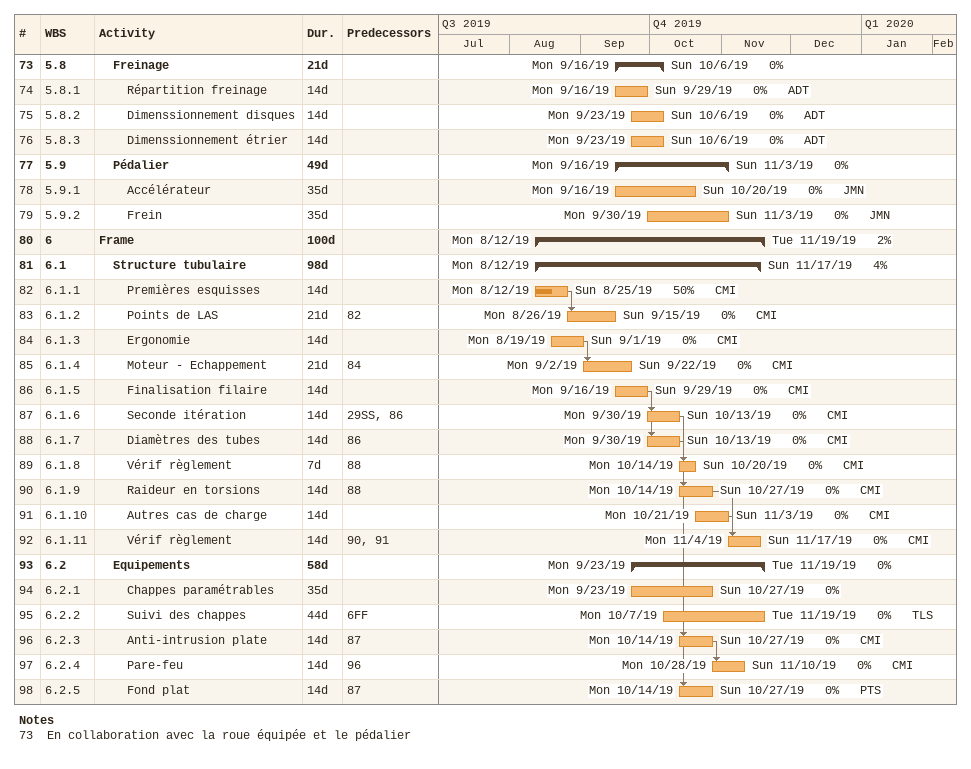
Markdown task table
| ID | WBS | Task | Duration | Start | Finish | Predecessors | Resources | % complete |
|---|---|---|---|---|---|---|---|---|
| 73 | 5.8 | **Freinage** | 21d | 2019-09-16 | 2019-10-06 |  |  | 0 |
| 74 | 5.8.1 | Répartition freinage | 14d | 2019-09-16 | 2019-09-29 |  | ADT | 0 |
| 75 | 5.8.2 | Dimenssionnement disques | 14d | 2019-09-23 | 2019-10-06 |  | ADT | 0 |
| 76 | 5.8.3 | Dimenssionnement étrier | 14d | 2019-09-23 | 2019-10-06 |  | ADT | 0 |
| 77 | 5.9 | **Pédalier** | 49d | 2019-09-16 | 2019-11-03 |  |  | 0 |
| 78 | 5.9.1 | Accélérateur | 35d | 2019-09-16 | 2019-10-20 |  | JMN | 0 |
| 79 | 5.9.2 | Frein | 35d | 2019-09-30 | 2019-11-03 |  | JMN | 0 |
| 80 | 6 | **Frame** | 100d | 2019-08-12 | 2019-11-19 |  |  | 2 |
| 81 | 6.1 | **Structure tubulaire** | 98d | 2019-08-12 | 2019-11-17 |  |  | 4 |
| 82 | 6.1.1 | Premières esquisses | 14d | 2019-08-12 | 2019-08-25 |  | CMI | 50 |
| 83 | 6.1.2 | Points de LAS | 21d | 2019-08-26 | 2019-09-15 | 82 | CMI | 0 |
| 84 | 6.1.3 | Ergonomie | 14d | 2019-08-19 | 2019-09-01 |  | CMI | 0 |
| 85 | 6.1.4 | Moteur - Echappement | 21d | 2019-09-02 | 2019-09-22 | 84 | CMI | 0 |
| 86 | 6.1.5 | Finalisation filaire | 14d | 2019-09-16 | 2019-09-29 |  | CMI | 0 |
| 87 | 6.1.6 | Seconde itération | 14d | 2019-09-30 | 2019-10-13 | 29SS, 86 | CMI | 0 |
| 88 | 6.1.7 | Diamètres des tubes | 14d | 2019-09-30 | 2019-10-13 | 86 | CMI | 0 |
| 89 | 6.1.8 | Vérif règlement | 7d | 2019-10-14 | 2019-10-20 | 88 | CMI | 0 |
| 90 | 6.1.9 | Raideur en torsions | 14d | 2019-10-14 | 2019-10-27 | 88 | CMI | 0 |
| 91 | 6.1.10 | Autres cas de charge | 14d | 2019-10-21 | 2019-11-03 |  | CMI | 0 |
| 92 | 6.1.11 | Vérif règlement | 14d | 2019-11-04 | 2019-11-17 | 90, 91 | CMI | 0 |
| 93 | 6.2 | **Equipements** | 58d | 2019-09-23 | 2019-11-19 |  |  | 0 |
| 94 | 6.2.1 | Chappes paramétrables | 35d | 2019-09-23 | 2019-10-27 |  |  | 0 |
| 95 | 6.2.2 | Suivi des chappes | 44d | 2019-10-07 | 2019-11-19 | 6FF | TLS | 0 |
| 96 | 6.2.3 | Anti-intrusion plate | 14d | 2019-10-14 | 2019-10-27 | 87 | CMI | 0 |
| 97 | 6.2.4 | Pare-feu | 14d | 2019-10-28 | 2019-11-10 | 96 | CMI | 0 |
| 98 | 6.2.5 | Fond plat | 14d | 2019-10-14 | 2019-10-27 | 87 | PTS | 0 |

Notes
- 73: En collaboration avec la roue équipée et le pédalier
